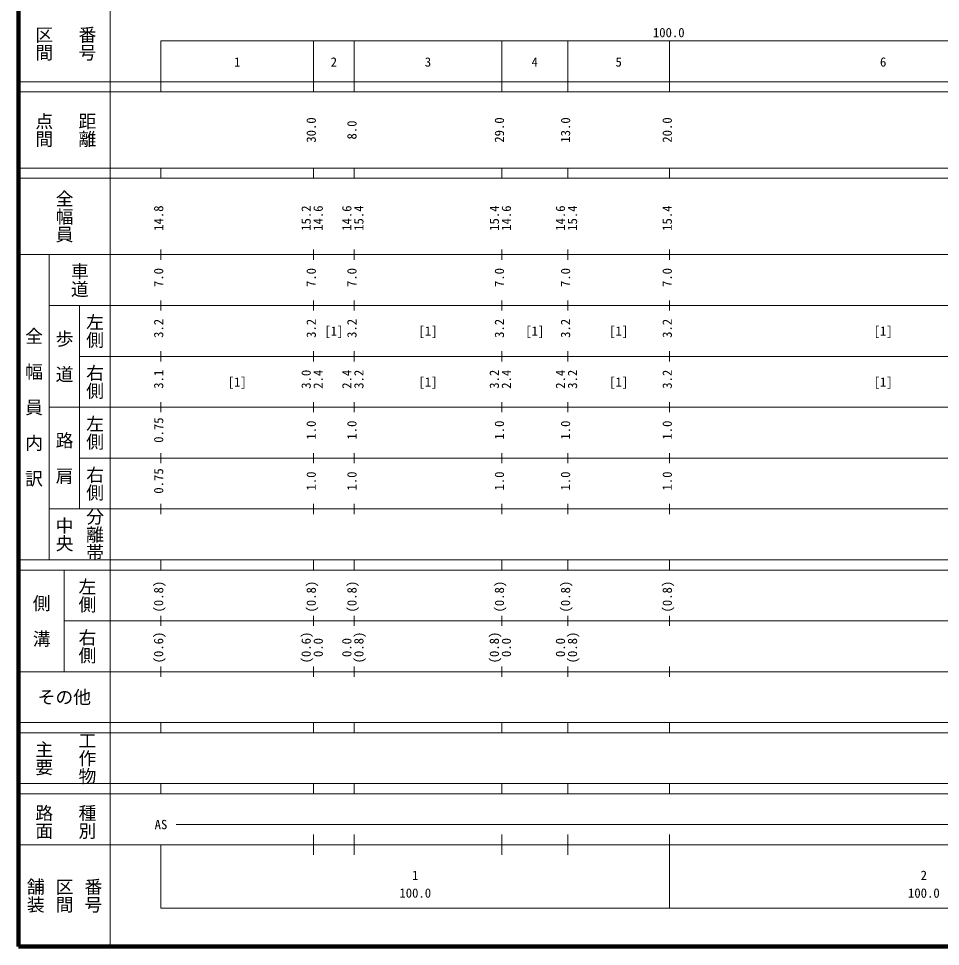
# Model space of a CAD drawing. Units: millimetres on the paper, enlarged 1000 times. Extents: x 40000 to 680000, y 20000 to 380000.
# Drawn here: x 40000 to 221266, y 20000 to 202409 of the extents above; entities that cross this region are included whole.
import ezdxf
from ezdxf.enums import TextEntityAlignment as Align

# ---------------------------------------------------------------- set-up
doc = ezdxf.new("R2010")
doc.units = ezdxf.units.MM
doc.header["$LTSCALE"] = 1000
doc.layers.add('M-TTL', color=2, linetype='Continuous', lineweight=140)
doc.layers.add('M-TTL-BAND', color=7, linetype='Continuous', lineweight=13)
doc.styles.add('@ＭＳ ゴシック', font='')
doc.styles.add('ＭＳ ゴシック', font='')
doc.styles.get('@ＭＳ ゴシック').set_extended_font_data('@MS Gothic')
doc.styles.get('ＭＳ ゴシック').set_extended_font_data('MS Gothic')

msp = doc.modelspace()

# ---------------------------------------------------------------- linework, layer by layer
at = {"layer": 'M-TTL'}
for p, q in [((40000, 380000), (40000, 20000)), ((40000, 20000), (680000, 20000))]:
    msp.add_line(p, q, dxfattribs=at)
at = {"layer": 'M-TTL-BAND'}
for p, q in [((58000, 370000), (58000, 20000)), ((68000, 198000), (579000, 198000)), ((68000, 198000), (68000, 188000)), ((98000, 188000), (98000, 198000)), ((106000, 188000), (106000, 198000)), ((135000, 188000), (135000, 198000)), ((148000, 188000), (148000, 198000)), ((168000, 188000), (168000, 198000)), ((40000, 190000), (579000, 190000)), ((40000, 188000), (579000, 188000)), ((40000, 173000), (579000, 173000)), ((68000, 171000), (68000, 173000)), ((98000, 171000), (98000, 173000)), ((106000, 171000), (106000, 173000)), ((135000, 171000), (135000, 173000)), ((148000, 171000), (148000, 173000)), ((168000, 171000), (168000, 173000)), ((40000, 171000), (579000, 171000)), ((68000, 155000), (68000, 157000)), ((98000, 155000), (98000, 157000)), ((106000, 155000), (106000, 157000)), ((135000, 155000), (135000, 157000)), ((148000, 155000), (148000, 157000)), ((168000, 155000), (168000, 157000)), ((40000, 156000), (579000, 156000)), ((46000, 96000), (46000, 156000)), ((46000, 146000), (579000, 146000)), ((52000, 146000), (52000, 106000)), ((68000, 145000), (68000, 147000)), ((98000, 145000), (98000, 147000)), ((106000, 145000), (106000, 147000)), ((135000, 145000), (135000, 147000)), ((148000, 145000), (148000, 147000)), ((168000, 145000), (168000, 147000)), ((68000, 135000), (68000, 137000)), ((98000, 135000), (98000, 137000)), ((106000, 135000), (106000, 137000)), ((135000, 135000), (135000, 137000)), ((148000, 135000), (148000, 137000)), ((168000, 135000), (168000, 137000)), ((52000, 136000), (579000, 136000)), ((46000, 126000), (579000, 126000)), ((68000, 125000), (68000, 127000)), ((98000, 125000), (98000, 127000)), ((106000, 125000), (106000, 127000)), ((135000, 125000), (135000, 127000)), ((148000, 125000), (148000, 127000)), ((168000, 125000), (168000, 127000)), ((68000, 115000), (68000, 117000)), ((98000, 115000), (98000, 117000)), ((106000, 115000), (106000, 117000)), ((135000, 115000), (135000, 117000)), ((148000, 115000), (148000, 117000)), ((168000, 115000), (168000, 117000)), ((52000, 116000), (579000, 116000)), ((46000, 106000), (579000, 106000)), ((68000, 105000), (68000, 107000)), ((98000, 105000), (98000, 107000)), ((106000, 105000), (106000, 107000)), ((135000, 105000), (135000, 107000)), ((148000, 105000), (148000, 107000)), ((168000, 105000), (168000, 107000)), ((40000, 96000), (579000, 96000)), ((68000, 94000), (68000, 96000)), ((98000, 94000), (98000, 96000)), ((106000, 94000), (106000, 96000)), ((135000, 94000), (135000, 96000)), ((148000, 94000), (148000, 96000)), ((168000, 94000), (168000, 96000)), ((40000, 94000), (579000, 94000)), ((49000, 94000), (49000, 74000)), ((49000, 84000), (579000, 84000)), ((68000, 83000), (68000, 85000)), ((98000, 83000), (98000, 85000)), ((106000, 83000), (106000, 85000)), ((135000, 83000), (135000, 85000)), ((148000, 83000), (148000, 85000)), ((168000, 83000), (168000, 85000)), ((68000, 73000), (68000, 75000)), ((98000, 73000), (98000, 75000)), ((106000, 73000), (106000, 75000)), ((135000, 73000), (135000, 75000)), ((148000, 73000), (148000, 75000)), ((168000, 73000), (168000, 75000)), ((40000, 74000), (579000, 74000)), ((40000, 64000), (579000, 64000)), ((68000, 62000), (68000, 64000)), ((98000, 62000), (98000, 64000)), ((106000, 62000), (106000, 64000)), ((135000, 62000), (135000, 64000)), ((148000, 62000), (148000, 64000)), ((168000, 62000), (168000, 64000)), ((40000, 62000), (579000, 62000)), ((40000, 52000), (579000, 52000)), ((68000, 50000), (68000, 52000)), ((98000, 50000), (98000, 52000)), ((106000, 50000), (106000, 52000)), ((135000, 50000), (135000, 52000)), ((148000, 50000), (148000, 52000)), ((168000, 50000), (168000, 52000)), ((40000, 50000), (579000, 50000)), ((71000, 44000), (565000, 44000)), ((98000, 38000), (98000, 42000)), ((106000, 38000), (106000, 42000)), ((135000, 38000), (135000, 42000)), ((148000, 38000), (148000, 42000)), ((168000, 27500), (168000, 42000)), ((40000, 40000), (579000, 40000)), ((68000, 40000), (68000, 27500)), ((68000, 27500), (579000, 27500))]:
    msp.add_line(p, q, dxfattribs=at)

# ---------------------------------------------------------------- texts
at = {"layer": 'M-TTL-BAND', "style": '@ＭＳ ゴシック'}
for s, p in [('番号', (53500, 197500)), ('区間', (45000, 197500)), ('点間', (45000, 180500)), ('距離', (53500, 180500)), ('全幅員', (49000, 163500)), ('車道', (52000, 151000)), ('左側', (55000, 141000)), ('全\u3000幅\u3000員\u3000内\u3000訳', (43000, 126000)), ('歩\u3000道', (49000, 136000)), ('右側', (55000, 131000)), ('左側', (55000, 121000)), ('路\u3000肩', (49000, 116000)), ('右側', (55000, 111000)), ('分離帯', (55000, 101000)), ('中央', (49000, 101000)), ('左側', (53500, 89000)), ('側\u3000溝', (44500, 84000)), ('右側', (53500, 79000)), ('主要', (45000, 57000)), ('工作物', (53500, 57000)), ('路面', (45000, 44500)), ('種別', (53500, 44500)), ('舗装', (43333, 30000)), ('区間', (49000, 30000)), ('番号', (54667, 30000))]:
    msp.add_text(s, height=2566, rotation=270, dxfattribs=at).set_placement(p, align=Align.MIDDLE_CENTER)
at = {"layer": 'M-TTL-BAND', "style": 'ＭＳ ゴシック'}
for s, p in [('100.0', (167844, 198195)), ('1', (83000, 192405)), ('2', (102000, 192405)), ('3', (120500, 192405)), ('4', (141500, 192405)), ('5', (158000, 192405)), ('6', (210000, 192405)), ('[1]', (102000, 139500)), ('[1]', (120500, 139500)), ('[1]', (141500, 139500)), ('[1]', (158000, 139500)), ('[1]', (210000, 139500)), ('[1]', (83000, 129500)), ('[1]', (120500, 129500)), ('[1]', (158000, 129500)), ('[1]', (210000, 129500)), ('AS', (68000, 42500)), ('1', (118000, 32523)), ('2', (218000, 32523)), ('100.0', (118000, 29033)), ('100.0', (218000, 29033))]:
    msp.add_text(s, height=1833, dxfattribs=at).set_placement(p, align=Align.BOTTOM_CENTER)
for s, p in [('30.0', (99000, 180500)), ('29.0', (136000, 180500)), ('13.0', (149000, 180500)), ('20.0', (169000, 180500)), ('8.0', (107000, 180500)), ('14.8', (69000, 163174)), ('15.2', (98000, 163174)), ('14.6', (100370, 163174)), ('14.6', (106000, 163174)), ('15.4', (108370, 163174)), ('15.4', (135000, 163174)), ('14.6', (137370, 163174)), ('14.6', (148000, 163174)), ('15.4', (150370, 163174)), ('15.4', (169000, 163174)), ('7.0', (69000, 151500)), ('7.0', (99000, 151500)), ('7.0', (107000, 151500)), ('7.0', (136000, 151500)), ('7.0', (149000, 151500)), ('7.0', (169000, 151500)), ('3.2', (69000, 141500)), ('3.2', (99000, 141500)), ('3.2', (107000, 141500)), ('3.2', (136000, 141500)), ('3.2', (149000, 141500)), ('3.2', (169000, 141500)), ('3.1', (69000, 131500)), ('3.0', (98000, 131500)), ('2.4', (100370, 131500)), ('2.4', (106000, 131500)), ('3.2', (108370, 131500)), ('3.2', (135000, 131500)), ('2.4', (137370, 131500)), ('2.4', (148000, 131500)), ('3.2', (150370, 131500)), ('3.2', (169000, 131500)), ('0.75', (69000, 121500)), ('1.0', (99000, 121500)), ('1.0', (107000, 121500)), ('1.0', (136000, 121500)), ('1.0', (149000, 121500)), ('1.0', (169000, 121500)), ('0.75', (69000, 111500)), ('1.0', (99000, 111500)), ('1.0', (107000, 111500)), ('1.0', (136000, 111500)), ('1.0', (149000, 111500)), ('1.0', (169000, 111500)), ('(0.8)', (69000, 88764)), ('(0.8)', (99000, 88764)), ('(0.8)', (107000, 88764)), ('(0.8)', (136000, 88764)), ('(0.8)', (149000, 88764)), ('(0.8)', (169000, 88764)), ('(0.6)', (69000, 78764)), ('(0.6)', (98000, 78764)), ('0.0', (100370, 78764)), ('0.0', (106000, 78764)), ('(0.8)', (108370, 78764)), ('(0.8)', (135000, 78764)), ('0.0', (137370, 78764)), ('0.0', (148000, 78764)), ('(0.8)', (150370, 78764))]:
    msp.add_text(s, height=1833, rotation=90, dxfattribs=at).set_placement(p, align=Align.BOTTOM_CENTER)
msp.add_text('その他', height=2566, dxfattribs=at).set_placement((49000, 69000), align=Align.MIDDLE_CENTER)

doc.saveas('drawing.dxf')
